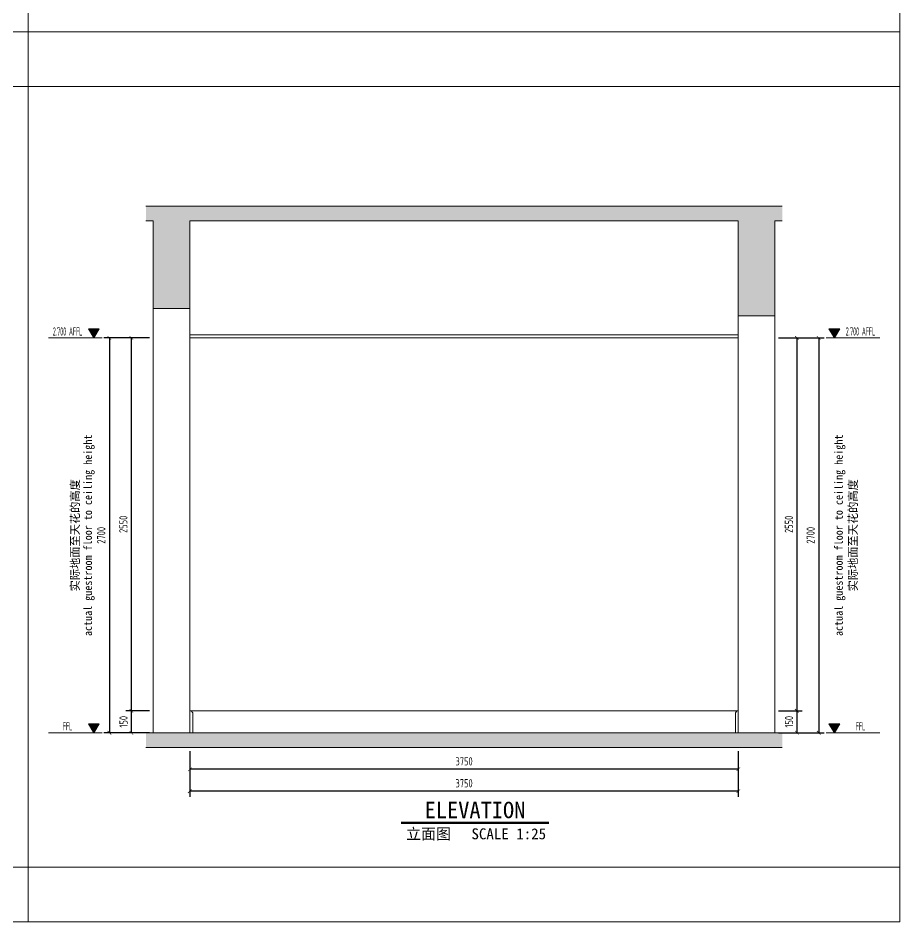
# Model space of a CAD drawing. Header units: millimetres. Extents: x 3162 to 221128, y -144913 to 11496.
# Drawn here: x 37619 to 43648, y -50358 to -44177 of the extents above; entities that cross this region are included whole.
import ezdxf
from ezdxf.enums import TextEntityAlignment as Align

# ---------------------------------------------------------------- set-up
doc = ezdxf.new("R2010")
doc.units = ezdxf.units.MM
doc.header["$LTSCALE"] = 10
doc.layers.get('Defpoints').update_dxf_attribs({"color": 250})
for name, color, linetype, lineweight in [('Contour【轮廓线】', 94, 'Continuous', 0), ('Drawing【图框、表格】', 150, 'Continuous', 0), ('Elevation【立面图库】', 150, 'Continuous', 0), ('FC-Hatch【平面填充】', 250, 'Continuous', 0), ('FF-Text【平面文字】', 2, 'Continuous', 0), ('Finish【完成面】', 2, 'Continuous', 0), ('Gray【中细线】', 8, 'Continuous', 0), ('RC-dimensions', 44, 'Continuous', 0), ('Wall【立面墙】', 252, 'Continuous', 0)]:
    doc.layers.add(name, color=color, linetype=linetype, lineweight=lineweight)
doc.layers.add('T-05天花灯具', color=4, linetype='Continuous')
doc.styles.add('宋体', font='', dxfattribs={"width": 0.8})
doc.styles.add('尺寸标注', font='ARCHS.SHX', dxfattribs={"width": 0.8})
doc.styles.add('标高', font='ARCHS.SHX', dxfattribs={"width": 0.5})
doc.styles.add('线上图名', font='simhei.ttf')
doc.styles.add('线下图名', font='simhei.ttf')
doc.styles.get('宋体').set_extended_font_data('SimSun')
doc.dimstyles.new('海龙1：25', dxfattribs={"dimscale": 25, "dimtxt": 2.25, "dimasz": 1, "dimexe": 1.5, "dimexo": 1, "dimgap": 1, "dimtad": 1, "dimdec": 0, "dimrnd": 5, "dimdsep": 46, "dimtxsty": '尺寸标注', "dimblk": 'ARCHTICK', "dimblk1": 'ARCHTICK', "dimblk2": 'ARCHTICK', "dimcen": 1, "dimclrd": 44, "dimclre": 44, "dimclrt": 2, "dimadec": 0, "dimazin": 0, "dimtfac": 1, "dimtdec": 0, "dimtix": 1, "dimtmove": 2, "dimatfit": 3, "dimldrblk": 'hl_arrow2', "dimfxl": 5, "dimfxlon": 1, "dimarcsym": 0})
pattern_1 = [(225, (0, -3563.67), (35.35534, -35.35534), []), (230, (0, -3563.67), (-71.72602, 6.27522), [7.5, -82.5]), (175, (0, -3563.67), (13.87511, -75.21923), [6, -66]), (280.4514, (-5.98, -3563.15), (-57.85092, -68.94393), [6.374, -70.1142]), (226.1842, (-2e-15, -3583.67), (-106.72409, 16.55189), [11.25, -123.75]), (276.6356, (-8.89, -3582.29), (-93.46626, -97.41178), [9.56105, -105.1713]), (171.1842, (-2e-15, -3583.67), (-93.46618, -97.41189), [9, -99]), (201, (-10, -3578.67), (-59.690703, 40.261893), [7.5, -82.5]), (146, (-10, -3578.67), (-24.33156, -72.51501), [6, -66]), (251.4514, (-14.974, -3575.32), (-84.022234, -32.25304), [6.374, -70.1142]), (217.5, (0, -3563.672), (-1.215986, -33.289385), [0.5, -65.2, 0.5, -67, 0.5, -66.25]), (187.5, (0, -3563.672), (-26.306954, -39.441171), [0.5, -38.2, 0.5, -63.7, 0.5, -25.25]), (147.5, (22.3, -3563.672), (-53.382244, 2.255487), [0.5, -25, 0.5, -78, 0.5, -103.5]), (137.5, (32.3, -3563.67), (-58.318617, -10.010498), [0.5, -32.5, 0.5, -51.8, 0.5, -73.5])]

# ---------------------------------------------------------------- blocks, each defined once
blk = doc.blocks.new('*U1186')
at = {"color": 2, "linetype": 'Continuous'}
blk.add_lwpolyline([(-17.26, 0, 0.7, 0.7, 0), (23.26, 0, 0.75, 0.75, 0)], format="xyseb", dxfattribs=at)
at = {"color": 2, "style": '线上图名', "flags": 8}
blk.add_attdef('EXISTING_PLAN', text='', height=4.5, dxfattribs=at).set_placement((3, 1.27), align=Align.CENTER)
at = {"color": 2, "style": '线下图名', "flags": 8}
blk.add_attdef('图名1', text='', height=3, dxfattribs=at).set_placement((-15.86, -1.5), align=Align.TOP_LEFT)
blk.add_attdef('比例1', text='', height=3, dxfattribs=at).set_placement((22.44, -1.5), align=Align.TOP_RIGHT)
blk = doc.blocks.new('海龙工具_踢脚线')
blk.add_lwpolyline([(20, 0), (20, 90), (10, 100), (0, 100)])
blk = doc.blocks.new('_ArchTick')
at = {"color": 2, "linetype": 'ByBlock', "const_width": 0.15}
blk.add_lwpolyline([(-0.5, -0.5), (0.5, 0.5)], dxfattribs=at)
blk = doc.blocks.new('*D1211')
at = {"layer": 'Defpoints', "color": 0, "transparency": 16777216}
for p in [(38542.7, -46363.9), (38392.7, -48913.9), (38542.7, -48913.9)]:
    blk.add_point(p, dxfattribs=at)
at = {"layer": 'RC-dimensions', "color": 44, "lineweight": -2, "transparency": 16777216}
for p, q in [((38517.7, -46363.9), (38355.2, -46363.9)), ((38392.7, -46363.9), (38392.7, -48913.9)), ((38517.7, -48913.9), (38355.2, -48913.9))]:
    blk.add_line(p, q, dxfattribs=at)
at = {"layer": 'RC-dimensions', "color": 44, "lineweight": -2, "transparency": 16777216, "xscale": 25, "yscale": 25, "zscale": 25}
for p, rotation in [((38392.7, -46363.9), 90), ((38392.7, -48913.9), 270)]:
    blk.add_blockref('_ArchTick', p, dxfattribs=dict(at, rotation=rotation))
at = {"layer": 'RC-dimensions', "color": 2, "transparency": 16777216, "insert": (38338.4, -47638.9), "char_height": 56.25, "attachment_point": 5, "rotation": 90, "style": '尺寸标注'}
blk.add_mtext('2550', dxfattribs=at)
blk = doc.blocks.new('hl_arrow2')
at = {"color": 2}
blk.add_line((-0.22, 0), (-1, 0), dxfattribs=at)
blk.add_lwpolyline([(-0.22, 0), (-0.86, -0.69), (-0.65, -0.86), (0, 0), (-0.65, 0.86), (-0.86, 0.69)], close=True, dxfattribs=at)
for points in [[(-0.86, 0.69), (-0.65, 0.86), (-0.22, 0), (0, 0)], [(-0.86, -0.69), (-0.65, -0.86), (-0.22, 0), (0, 0)]]:
    blk.add_solid(points, dxfattribs=at)
blk = doc.blocks.new('*D1212')
at = {"layer": 'Defpoints', "color": 0, "transparency": 16777216}
for p in [(38542.7, -48913.9), (38392.7, -49063.9), (38542.7, -49063.9)]:
    blk.add_point(p, dxfattribs=at)
at = {"layer": 'RC-dimensions', "color": 44, "lineweight": -2, "transparency": 16777216}
for p, q in [((38517.7, -48913.9), (38355.2, -48913.9)), ((38392.7, -48913.9), (38392.7, -49063.9)), ((38517.7, -49063.9), (38355.2, -49063.9))]:
    blk.add_line(p, q, dxfattribs=at)
at = {"layer": 'RC-dimensions', "color": 44, "lineweight": -2, "transparency": 16777216, "xscale": 25, "yscale": 25, "zscale": 25}
for p, rotation in [((38392.7, -48913.9), 90), ((38392.7, -49063.9), 270)]:
    blk.add_blockref('_ArchTick', p, dxfattribs=dict(at, rotation=rotation))
at = {"layer": 'RC-dimensions', "color": 2, "transparency": 16777216, "insert": (38339.5, -48988.9), "char_height": 56.25, "attachment_point": 5, "rotation": 90, "style": '尺寸标注'}
blk.add_mtext('150', dxfattribs=at)
blk = doc.blocks.new('*D1213')
at = {"layer": 'Defpoints', "color": 0, "transparency": 16777216}
for p in [(38542.7, -46363.9), (38242.7, -49063.9), (38542.7, -49063.9)]:
    blk.add_point(p, dxfattribs=at)
at = {"layer": 'RC-dimensions', "color": 44, "lineweight": -2, "transparency": 16777216}
for p, q in [((38367.7, -46363.9), (38205.2, -46363.9)), ((38242.7, -46363.9), (38242.7, -49063.9)), ((38367.7, -49063.9), (38205.2, -49063.9))]:
    blk.add_line(p, q, dxfattribs=at)
at = {"layer": 'RC-dimensions', "color": 44, "lineweight": -2, "transparency": 16777216, "xscale": 25, "yscale": 25, "zscale": 25}
for p, rotation in [((38242.7, -46363.9), 90), ((38242.7, -49063.9), 270)]:
    blk.add_blockref('_ArchTick', p, dxfattribs=dict(at, rotation=rotation))
at = {"layer": 'RC-dimensions', "color": 2, "transparency": 16777216, "insert": (38187.2, -47713.9), "char_height": 56.25, "attachment_point": 5, "rotation": 90, "style": '尺寸标注'}
blk.add_mtext('2700', dxfattribs=at)
blk = doc.blocks.new('海龍_立面标识')
at = {"style": '宋体', "width": 0.9, "flags": 8}
blk.add_attdef('FLOOR_HEIGHT', text='', height=2.25, rotation=90, dxfattribs=at).set_placement((0, 0), align=Align.CENTER)
at = {"style": '宋体', "flags": 8}
blk.add_attdef('HEIGHT', text='', height=2.25, rotation=90, dxfattribs=at).set_placement((-3.5, 0), align=Align.CENTER)
blk = doc.blocks.new('hl_Elevation-A2')
blk.add_hatch(color=150).paths.add_polyline_path([(3.74, 2.47), (2.27, 0), (0.8, 2.47)])
at = {"color": 150}
blk.add_line((0, 0), (14.67, 0), dxfattribs=at)
blk.add_lwpolyline([(3.74, 2.47), (2.27, 0), (0.8, 2.47)], close=True, dxfattribs=at)
at = {"color": 2, "style": '标高', "width": 0.8, "flags": 8}
blk.add_attdef('HEIGHT', text='', height=2.25, dxfattribs=at).set_placement((9.42, 1.75), align=Align.MIDDLE_CENTER)
blk = doc.blocks.new('*D1214')
at = {"layer": 'Defpoints', "color": 0, "transparency": 16777216}
for p in [(42792.7, -46363.9), (42792.7, -48913.9), (42942.7, -48913.9)]:
    blk.add_point(p, dxfattribs=at)
at = {"layer": 'RC-dimensions', "color": 44, "lineweight": -2, "transparency": 16777216}
for p, q in [((42817.7, -46363.9), (42980.2, -46363.9)), ((42942.7, -46363.9), (42942.7, -48913.9)), ((42817.7, -48913.9), (42980.2, -48913.9))]:
    blk.add_line(p, q, dxfattribs=at)
at = {"layer": 'RC-dimensions', "color": 44, "lineweight": -2, "transparency": 16777216, "xscale": 25, "yscale": 25, "zscale": 25}
for p, rotation in [((42942.7, -46363.9), 90), ((42942.7, -48913.9), 270)]:
    blk.add_blockref('_ArchTick', p, dxfattribs=dict(at, rotation=rotation))
at = {"layer": 'RC-dimensions', "color": 2, "transparency": 16777216, "insert": (42888.4, -47638.9), "char_height": 56.25, "attachment_point": 5, "rotation": 90, "style": '尺寸标注'}
blk.add_mtext('2550', dxfattribs=at)
blk = doc.blocks.new('*D1215')
at = {"layer": 'Defpoints', "color": 0, "transparency": 16777216}
for p in [(42792.7, -48913.9), (42792.7, -49063.9), (42942.7, -49063.9)]:
    blk.add_point(p, dxfattribs=at)
at = {"layer": 'RC-dimensions', "color": 44, "lineweight": -2, "transparency": 16777216}
for p, q in [((42817.7, -48913.9), (42980.2, -48913.9)), ((42942.7, -48913.9), (42942.7, -49063.9)), ((42817.7, -49063.9), (42980.2, -49063.9))]:
    blk.add_line(p, q, dxfattribs=at)
at = {"layer": 'RC-dimensions', "color": 44, "lineweight": -2, "transparency": 16777216, "xscale": 25, "yscale": 25, "zscale": 25}
for p, rotation in [((42942.7, -48913.9), 90), ((42942.7, -49063.9), 270)]:
    blk.add_blockref('_ArchTick', p, dxfattribs=dict(at, rotation=rotation))
at = {"layer": 'RC-dimensions', "color": 2, "transparency": 16777216, "insert": (42889.5, -48988.9), "char_height": 56.25, "attachment_point": 5, "rotation": 90, "style": '尺寸标注'}
blk.add_mtext('150', dxfattribs=at)
blk = doc.blocks.new('*D1216')
at = {"layer": 'Defpoints', "color": 0, "transparency": 16777216}
for p in [(42792.7, -46363.9), (42792.7, -49063.9), (43092.7, -49063.9)]:
    blk.add_point(p, dxfattribs=at)
at = {"layer": 'RC-dimensions', "color": 44, "lineweight": -2, "transparency": 16777216}
for p, q in [((42967.7, -46363.9), (43130.2, -46363.9)), ((43092.7, -46363.9), (43092.7, -49063.9)), ((42967.7, -49063.9), (43130.2, -49063.9))]:
    blk.add_line(p, q, dxfattribs=at)
at = {"layer": 'RC-dimensions', "color": 44, "lineweight": -2, "transparency": 16777216, "xscale": 25, "yscale": 25, "zscale": 25}
for p, rotation in [((43092.7, -46363.9), 90), ((43092.7, -49063.9), 270)]:
    blk.add_blockref('_ArchTick', p, dxfattribs=dict(at, rotation=rotation))
at = {"layer": 'RC-dimensions', "color": 2, "transparency": 16777216, "insert": (43037.2, -47713.9), "char_height": 56.25, "attachment_point": 5, "rotation": 90, "style": '尺寸标注'}
blk.add_mtext('2700', dxfattribs=at)
blk = doc.blocks.new('*D1217')
at = {"layer": 'Defpoints', "color": 0, "transparency": 16777216}
for p in [(38792.7, -49163.9), (42542.7, -49163.9), (38792.7, -49313.9)]:
    blk.add_point(p, dxfattribs=at)
at = {"layer": 'RC-dimensions', "color": 44, "lineweight": -2, "transparency": 16777216}
for p, q in [((38792.7, -49188.9), (38792.7, -49351.4)), ((42542.7, -49188.9), (42542.7, -49351.4)), ((42542.7, -49313.9), (38792.7, -49313.9))]:
    blk.add_line(p, q, dxfattribs=at)
at = {"layer": 'RC-dimensions', "color": 44, "lineweight": -2, "transparency": 16777216, "xscale": 25, "yscale": 25, "zscale": 25, "rotation": 180}
blk.add_blockref('_ArchTick', (38792.7, -49313.9), dxfattribs=at)
at = {"layer": 'RC-dimensions', "color": 44, "lineweight": -2, "transparency": 16777216, "xscale": 25, "yscale": 25, "zscale": 25}
blk.add_blockref('_ArchTick', (42542.7, -49313.9), dxfattribs=at)
at = {"layer": 'RC-dimensions', "color": 2, "transparency": 16777216, "insert": (40667.7, -49259.6), "char_height": 56.25, "attachment_point": 5, "style": '尺寸标注'}
blk.add_mtext('3750', dxfattribs=at)
blk = doc.blocks.new('*D1218')
at = {"layer": 'Defpoints', "color": 0, "transparency": 16777216}
for p in [(38792.7, -49163.9), (42542.7, -49163.9), (38792.7, -49463.9)]:
    blk.add_point(p, dxfattribs=at)
at = {"layer": 'RC-dimensions', "color": 44, "lineweight": -2, "transparency": 16777216}
for p, q in [((38792.7, -49338.9), (38792.7, -49501.4)), ((42542.7, -49338.9), (42542.7, -49501.4)), ((42542.7, -49463.9), (38792.7, -49463.9))]:
    blk.add_line(p, q, dxfattribs=at)
at = {"layer": 'RC-dimensions', "color": 44, "lineweight": -2, "transparency": 16777216, "xscale": 25, "yscale": 25, "zscale": 25, "rotation": 180}
blk.add_blockref('_ArchTick', (38792.7, -49463.9), dxfattribs=at)
at = {"layer": 'RC-dimensions', "color": 44, "lineweight": -2, "transparency": 16777216, "xscale": 25, "yscale": 25, "zscale": 25}
blk.add_blockref('_ArchTick', (42542.7, -49463.9), dxfattribs=at)
at = {"layer": 'RC-dimensions', "color": 2, "transparency": 16777216, "insert": (40667.7, -49409.6), "char_height": 56.25, "attachment_point": 5, "style": '尺寸标注'}
blk.add_mtext('3750', dxfattribs=at)

msp = doc.modelspace()

# ---------------------------------------------------------------- hatches: boundary and pattern name
at = {"layer": 'FC-Hatch【平面填充】'}
h = msp.add_hatch(dxfattribs=at)
h.set_pattern_fill('钢筋混凝土', color=256, scale=50, angle=180, style=0, pattern_type=2)
h.set_pattern_definition(pattern_1)
h.paths.add_polyline_path([(38492.7, -45463.9), (42842.7, -45463.9), (42842.7, -45563.9), (42792.7, -45563.9), (42792.7, -46213.9), (42542.7, -46213.9), (42542.7, -45563.9), (38792.7, -45563.9), (38792.7, -46163.9), (38542.7, -46163.9), (38542.7, -45563.9), (38492.7, -45563.9)])
h = msp.add_hatch(dxfattribs=at)
h.set_pattern_fill('钢筋混凝土', color=256, scale=50, angle=180, style=0, pattern_type=2)
h.set_pattern_definition(pattern_1)
h.paths.add_polyline_path([(38492.7, -49163.9), (38492.7, -49063.9), (42842.7, -49063.9), (42842.7, -49163.9)])

# ---------------------------------------------------------------- linework, layer by layer
at = {"layer": 'Contour【轮廓线】'}
msp.add_line((38792.7, -48913.9), (42542.7, -48913.9), dxfattribs=at)
at = {"layer": 'Drawing【图框、表格】'}
msp.add_line((37687.7, -50357.6), (37687.7, -38932.7), dxfattribs=at)
for points in [[(28727.8, -50357.6), (28727.8, -38932.7), (43647.6, -38932.7), (43647.6, -50357.6)], [(28727.8, -50357.6), (28727.8, -38932.7), (43647.6, -38932.7), (43647.6, -50357.6)], [(28727.8, -44645.2), (28727.8, -44270.2), (43647.6, -44270.2), (43647.6, -44645.2)], [(28727.8, -50357.6), (28727.8, -49982.6), (43647.6, -49982.6), (43647.6, -50357.6)]]:
    msp.add_lwpolyline(points, close=True, dxfattribs=at)
at = {"layer": 'Finish【完成面】'}
for p, q in [((38792.7, -46363.9), (38792.7, -49063.9)), ((42542.7, -46363.9), (38792.7, -46363.9)), ((42542.7, -46363.9), (42542.7, -49063.9)), ((38792.7, -49063.9), (42542.7, -49063.9))]:
    msp.add_line(p, q, dxfattribs=at)
at = {"layer": 'Gray【中细线】'}
msp.add_line((42542.7, -46343.9), (38792.7, -46343.9), dxfattribs=at)
at = {"layer": 'Wall【立面墙】'}
msp.add_line((42842.7, -45463.9), (38492.7, -45463.9), dxfattribs=at)
msp.add_lwpolyline([(42842.7, -45563.9), (42792.7, -45563.9), (42792.7, -46213.9), (42542.7, -46213.9), (42542.7, -45563.9), (38792.7, -45563.9), (38792.7, -46163.9), (38542.7, -46163.9), (38542.7, -45563.9), (38492.7, -45563.9)], dxfattribs=at)
for points in [[(38792.7, -49063.9), (38792.7, -46163.9), (38542.7, -46163.9), (38542.7, -49063.9)], [(42542.7, -49063.9), (42542.7, -46213.9), (42792.7, -46213.9), (42792.7, -49063.9)], [(38492.7, -49063.9), (38492.7, -49063.9), (42842.7, -49063.9), (42842.7, -49063.9)], [(38492.7, -49163.9), (38492.7, -49163.9), (42842.7, -49163.9), (42842.7, -49163.9)]]:
    msp.add_lwpolyline(points, close=True, dxfattribs=at)

# ---------------------------------------------------------------- block references
at = {"layer": 'Contour【轮廓线】', "yscale": 1.5}
msp.add_blockref('海龙工具_踢脚线', (38792.7, -49063.9), dxfattribs=at)
at = {"layer": 'Contour【轮廓线】', "xscale": -1, "yscale": 1.5}
msp.add_blockref('海龙工具_踢脚线', (42542.7, -49063.9), dxfattribs=at)
at = {"layer": 'Elevation【立面图库】'}
ref = msp.add_blockref('hl_Elevation-A2', (38192.7, -46363.9), dxfattribs=dict(at, xscale=-25, yscale=25, zscale=25))
ref.add_attrib('HEIGHT', '2.700 AFFL', dxfattribs={"layer": '0', "color": 2, "height": 56.25, "style": '标高', "width": 0.5}).set_placement((37957.2, -46320.1), align=Align.MIDDLE_CENTER)
ref = msp.add_blockref('hl_Elevation-A2', (43142.7, -46363.9), dxfattribs=dict(at, xscale=25, yscale=25, zscale=25))
ref.add_attrib('HEIGHT', '2.700 AFFL', dxfattribs={"layer": '0', "color": 2, "height": 56.25, "style": '标高', "width": 0.5}).set_placement((43378.2, -46320.1), align=Align.MIDDLE_CENTER)
ref = msp.add_blockref('hl_Elevation-A2', (38192.7, -49063.9), dxfattribs=dict(at, xscale=-25, yscale=25, zscale=25))
ref.add_attrib('HEIGHT', 'FFL', dxfattribs={"layer": '0', "color": 2, "height": 56.25, "style": '标高', "width": 0.5}).set_placement((37957.2, -49020.1), align=Align.MIDDLE_CENTER)
ref = msp.add_blockref('hl_Elevation-A2', (43142.7, -49063.9), dxfattribs=dict(at, xscale=25, yscale=25, zscale=25))
ref.add_attrib('HEIGHT', 'FFL', dxfattribs={"layer": '0', "color": 2, "height": 56.25, "style": '标高', "width": 0.5}).set_placement((43378.2, -49020.1), align=Align.MIDDLE_CENTER)
at = {"layer": 'FF-Text【平面文字】'}
ref = msp.add_blockref('海龍_立面标识', (38123.9, -47713.9), dxfattribs=dict(at, xscale=25, yscale=25, zscale=25))
ref.add_attrib('FLOOR_HEIGHT', 'actual guestroom floor to ceiling height', dxfattribs={"layer": '0', "height": 56.25, "rotation": 90, "style": '宋体', "width": 0.9}).set_placement((38123.9, -47713.9), align=Align.CENTER)
ref.add_attrib('HEIGHT', '实际地面至天花的高度', dxfattribs={"layer": '0', "height": 56.25, "rotation": 90, "style": '宋体'}).set_placement((38036.4, -47713.9), align=Align.CENTER)
ref = msp.add_blockref('海龍_立面标识', (43211.4, -47713.9), dxfattribs=dict(at, xscale=-25, yscale=25, zscale=25))
ref.add_attrib('FLOOR_HEIGHT', 'actual guestroom floor to ceiling height', dxfattribs={"layer": '0', "height": 56.25, "rotation": 90, "style": '宋体', "width": 0.9}).set_placement((43257, -47713.9), align=Align.CENTER)
ref.add_attrib('HEIGHT', '实际地面至天花的高度', dxfattribs={"layer": '0', "height": 56.25, "rotation": 90, "style": '宋体'}).set_placement((43355.2, -47713.9), align=Align.CENTER)
at = {"layer": 'T-05天花灯具'}
ref = msp.add_blockref('*U1186', (40667.7, -49680.2), dxfattribs=dict(at, xscale=25, yscale=25, zscale=25))
ref.add_attrib('比例1', 'SCALE 1:25', dxfattribs={"layer": '0', "color": 2, "height": 75, "style": '线下图名'}).set_placement((41228.5, -49717.7), align=Align.TOP_RIGHT)
ref.add_attrib('EXISTING_PLAN', 'ELEVATION', dxfattribs={"layer": '0', "color": 2, "height": 112.5, "style": '线上图名'}).set_placement((40742.6, -49648.4), align=Align.CENTER)
ref.add_attrib('图名1', '立面图', dxfattribs={"layer": '0', "color": 2, "height": 75, "style": '线下图名'}).set_placement((40271.1, -49717.7), align=Align.TOP_LEFT)

# ---------------------------------------------------------------- dimensions: what is measured, and where the dimension line sits
at = {"layer": 'RC-dimensions'}
for base, p1, p2, angle, picture, middle in [((38242.7, -49063.9), (38542.7, -46363.9), (38542.7, -49063.9), 270, '*D1213', (38187.2, -47713.9)), ((38392.7, -48913.9), (38542.7, -46363.9), (38542.7, -48913.9), 270, '*D1211', (38338.4, -47638.9)), ((42942.7, -48913.9), (42792.7, -46363.9), (42792.7, -48913.9), 270, '*D1214', (42888.4, -47638.9)), ((43092.7, -49063.9), (42792.7, -46363.9), (42792.7, -49063.9), 270, '*D1216', (43037.2, -47713.9)), ((38392.7, -49063.9), (38542.7, -48913.9), (38542.7, -49063.9), 270, '*D1212', (38339.5, -48988.9)), ((42942.7, -49063.9), (42792.7, -48913.9), (42792.7, -49063.9), 270, '*D1215', (42889.5, -48988.9)), ((38792.7, -49313.9), (42542.7, -49163.9), (38792.7, -49163.9), 180, '*D1217', (40667.7, -49259.6)), ((38792.7, -49463.9), (42542.7, -49163.9), (38792.7, -49163.9), 180, '*D1218', (40667.7, -49409.6))]:
    dim = msp.add_linear_dim(base=base, p1=p1, p2=p2, angle=angle, dimstyle='海龙1：25', override={"dimscale": 25, "dimtxsty": '尺寸标注', "dimblk1": 'ArchTick', "dimblk2": 'ArchTick', "dimsah": 1, "dimclrt": 2}, dxfattribs=at)
    dim.commit()
    dim.dimension.update_dxf_attribs({"geometry": picture, "text_midpoint": middle})

doc.saveas('drawing.dxf')
